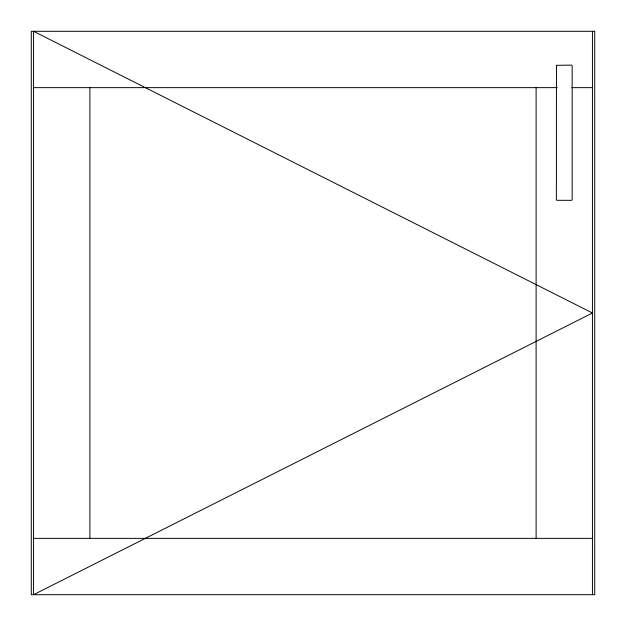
<?xml version="1.0" encoding="UTF-8"?>
<svg xmlns="http://www.w3.org/2000/svg" width="626" height="626" viewBox="0 0 626 626"><rect width="100%" height="100%" fill="white"/><g stroke="black" fill="none" stroke-linecap="round" stroke-linejoin="round"><path stroke-width="0.94" d="M33.554 87.64L557.273 87.64M571.929 87.64L592.446 87.64M33.554 538.36L592.446 538.36M592.446 31.3L592.446 594.7M536.106 87.64L536.106 538.36M89.894 87.64L89.894 538.36M556.467 65.339L556.389 199.858L556.952 200.32L571.601 200.32L572.164 199.858L572.164 65.566L571.601 65.104L556.467 65.339M592.446 313L33.554 594.7L33.554 31.3L592.446 313M594.7 31.3L31.3 31.3L31.3 594.7L594.7 594.7L594.7 31.3"/></g></svg>
